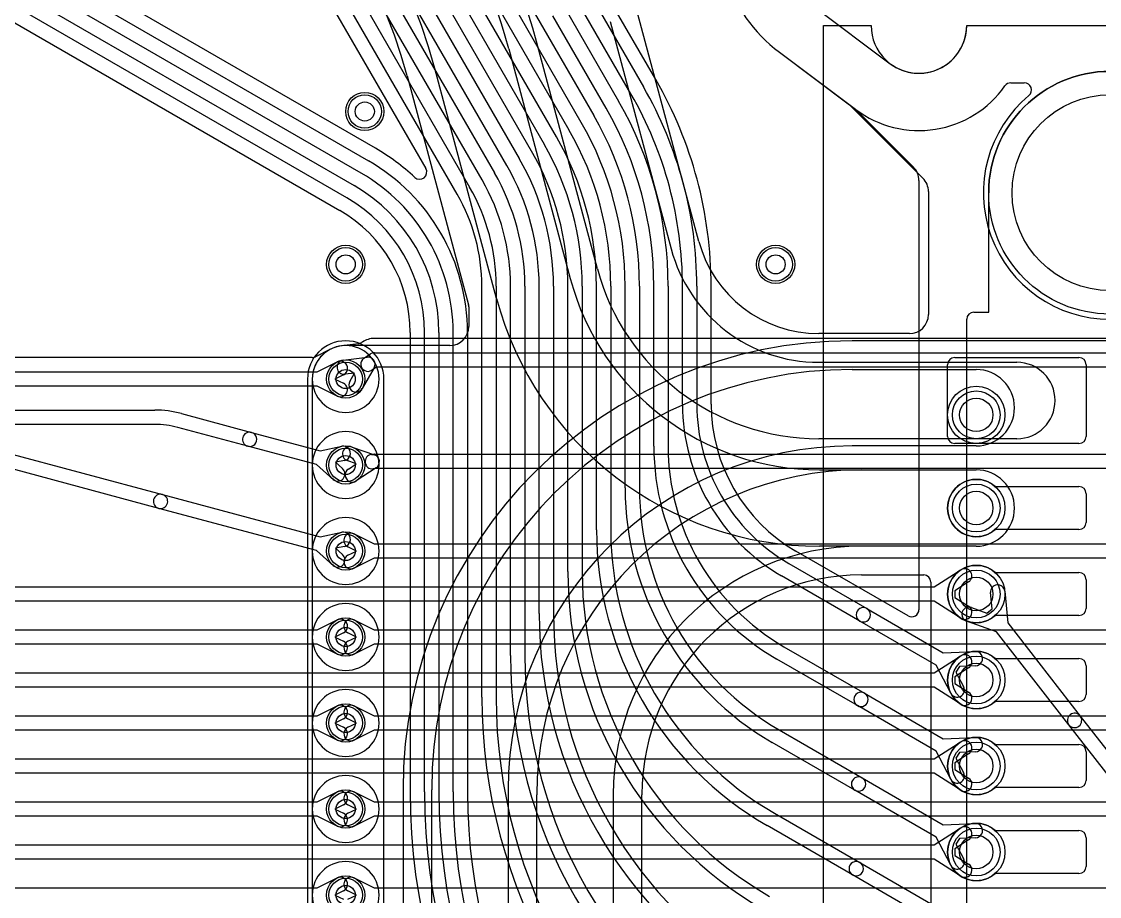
# Model space of a CAD drawing. Extents: x 0 to 57.1, y 0 to 59.8.
# Drawn here: x 29.11 to 40.39, y 35.39 to 44.54 of the extents above; entities that cross this region are included whole.
import ezdxf

# ---------------------------------------------------------------- set-up
doc = ezdxf.new("R2010")
doc.units = 0
for name, color, linetype in [('Hole', 1, 'CONTINUOUS'), ('L1', 3, 'CONTINUOUS'), ('L2', 3, 'CONTINUOUS'), ('L3', 3, 'CONTINUOUS'), ('L4', 3, 'CONTINUOUS'), ('Outline', 7, 'CONTINUOUS'), ('PartsArea-A', 111, 'CONTINUOUS'), ('PartsArea-B', 111, 'CONTINUOUS'), ('Resist-A', 2, 'CONTINUOUS'), ('Resist-B', 2, 'CONTINUOUS')]:
    doc.layers.add(name, color=color, linetype=linetype)

msp = doc.modelspace()

# ---------------------------------------------------------------- linework, layer by layer
at = {"layer": 'Hole'}
for centre, radius in [((40.5, 42.75), 1.025), ((32.7, 43.6), 0.1), ((32.5, 42), 0.1), ((37, 42), 0.1), ((32.5, 40.8), 0.1), ((39.1, 40.425), 0.175), ((32.5, 39.9), 0.1), ((39.1, 39.45), 0.175), ((32.5, 39), 0.1), ((39.1, 38.55), 0.175), ((32.5, 38.1), 0.1), ((39.1, 37.65), 0.175), ((32.5, 37.2), 0.1), ((39.1, 36.75), 0.175), ((32.5, 36.3), 0.1), ((39.1, 35.85), 0.175), ((32.5, 35.4), 0.1)]:
    msp.add_circle(centre, radius, dxfattribs=at)
at = {"layer": 'L1'}
for p, q in [((8.42812, 56.42695), (32.43747, 42.56512)), ((32.8121, 43.21495), (10.50149, 56.09597)), ((10.4265, 55.96602), (32.7375, 43.08476)), ((32.6625, 42.95486), (10.3515, 55.83612)), ((28.46748, 53.84003), (34.57642, 43.25902)), ((34.70633, 43.33407), (28.64669, 53.82969)), ((28.77659, 53.90469), (34.83623, 43.40907)), ((34.44652, 43.18402), (28.33758, 53.76503)), ((28.487, 53.20611), (34.31662, 43.10892)), ((34.18672, 43.03392), (28.3571, 53.13111)), ((33.92691, 42.88382), (29.10741, 51.23143)), ((29.23731, 51.30643), (34.05681, 42.95882)), ((20.53442, 49.7838), (32.5875, 42.82496)), ((32.5125, 42.69505), (20.45942, 49.6539)), ((33.6671, 42.73379), (29.85777, 49.33175)), ((29.98767, 49.40675), (33.797, 42.80879)), ((29.72783, 49.25673), (33.33857, 43.00276)), ((34.96614, 43.48413), (33.34966, 46.28396)), ((33.47956, 46.35896), (35.09604, 43.55913)), ((35.74559, 43.93431), (35.18681, 44.90215)), ((35.05687, 44.82712), (35.61566, 43.85928)), ((34.79706, 44.67703), (35.35585, 43.70918)), ((35.48575, 43.78428), (34.92697, 44.75212)), ((35.22595, 43.63418), (34.66716, 44.60203)), ((37.04, 44.22), (37.83576, 43.62318)), ((37.84379, 43.61621), (38.44138, 43.01862)), ((38.49996, 42.8772), (38.49996, 38.38619)), ((33.925, 37.46991), (33.925, 41.77129)), ((34.075, 41.77129), (34.075, 37.46991)), ((34.225, 37.90803), (34.225, 41.77132)), ((34.375, 41.77132), (34.375, 37.90803)), ((34.525, 38.34616), (34.525, 41.77142)), ((34.675, 41.77142), (34.675, 38.34616)), ((34.825, 38.78427), (34.825, 41.77152)), ((34.975, 41.77152), (34.975, 38.78427)), ((35.125, 39.22238), (35.125, 41.77157)), ((35.275, 41.77157), (35.275, 39.22238)), ((35.425, 39.66051), (35.425, 41.77163)), ((35.575, 41.77163), (35.575, 39.66051)), ((35.725, 40.09862), (35.725, 41.77169)), ((35.875, 41.77169), (35.875, 40.09862)), ((36.025, 40.53674), (36.025, 41.77178)), ((36.175, 41.77178), (36.175, 40.53674)), ((36.32504, 40.53674), (36.32504, 41.77178)), ((33.17496, 41.28776), (33.17496, 36.4782)), ((33.325, 36.47819), (33.325, 41.28776)), ((33.475, 41.28776), (33.475, 36.47819)), ((33.625, 36.4782), (33.625, 41.28776)), ((33.775, 41.28776), (33.775, 36.4782)), ((38.875, 41.025), (40.175, 41.025)), ((38.8, 40.2), (38.8, 40.95)), ((40.25, 40.95), (40.25, 40.2)), ((40.175, 40.125), (38.875, 40.125)), ((39.29843, 39.675), (40.175, 39.675)), ((40.25, 39.6), (40.25, 39.3)), ((40.175, 39.225), (39.29843, 39.225)), ((38.38746, 38.32124), (37.21247, 38.9996)), ((37.1375, 38.86964), (37.95564, 38.39729)), ((37.88064, 38.26739), (37.0625, 38.73974)), ((39.29843, 38.775), (40.175, 38.775)), ((40.25, 38.7), (40.25, 38.4)), ((37.95564, 38.39729), (38.75492, 37.93583)), ((38.67991, 37.80594), (37.88064, 38.26739)), ((40.175, 38.325), (39.29843, 38.325)), ((37.0875, 37.99851), (37.93064, 37.51172)), ((38.75492, 37.93583), (39.08747, 37.94973)), ((37.85564, 37.38182), (37.0125, 37.86861)), ((38.83416, 37.51098), (38.67991, 37.80594)), ((39.09373, 37.79987), (38.92288, 37.79273)), ((39.29843, 37.875), (40.175, 37.875)), ((40.25, 37.8), (40.25, 37.5)), ((38.92288, 37.79273), (38.88785, 37.732)), ((38.88785, 37.732), (38.96708, 37.5805)), ((37.93064, 37.51172), (38.75492, 37.03583)), ((38.67991, 36.90593), (37.85564, 37.38182)), ((40.175, 37.425), (39.29843, 37.425)), ((37.0375, 37.12738), (37.90564, 36.62616)), ((38.75492, 37.03583), (39.08747, 37.04973)), ((37.83064, 36.49626), (36.9625, 36.99747)), ((38.83416, 36.61098), (38.67991, 36.90593)), ((38.92288, 36.89273), (38.88785, 36.832)), ((39.09373, 36.89987), (38.92288, 36.89273)), ((39.29843, 36.975), (40.175, 36.975)), ((40.25, 36.9), (40.25, 36.6)), ((38.88785, 36.832), (38.96708, 36.6805)), ((37.90564, 36.62616), (38.75492, 36.13583)), ((38.67991, 36.00594), (37.83064, 36.49626)), ((40.175, 36.525), (39.29843, 36.525)), ((36.9875, 36.25625), (37.88064, 35.74059)), ((37.80564, 35.61069), (36.9125, 36.12635)), ((38.75492, 36.13583), (39.08747, 36.14973)), ((38.83416, 35.71098), (38.67991, 36.00594)), ((38.92288, 35.99273), (38.88785, 35.932)), ((39.09373, 35.99987), (38.92288, 35.99273)), ((39.29843, 36.075), (40.175, 36.075)), ((40.25, 36), (40.25, 35.7)), ((38.88785, 35.932), (38.96708, 35.7805)), ((37.88064, 35.74059), (38.75492, 35.23583)), ((38.67991, 35.10594), (37.80564, 35.61069)), ((40.175, 35.625), (39.29843, 35.625))]:
    msp.add_line(p, q, dxfattribs=at)
for centre, radius in [((32.7, 43.6), 0.2), ((32.5, 42), 0.2), ((37, 42), 0.2), ((32.5, 40.8), 0.2), ((39.1, 40.425), 0.3), ((32.5, 39.9), 0.2), ((39.1, 39.45), 0.3), ((32.5, 39), 0.2), ((39.1, 38.55), 0.3), ((32.5, 38.1), 0.2), ((39.1, 37.65), 0.3), ((32.5, 37.2), 0.2), ((39.1, 36.75), 0.3), ((32.5, 36.3), 0.2), ((39.1, 35.85), 0.3), ((32.5, 35.4), 0.2)]:
    msp.add_circle(centre, radius, dxfattribs=at)
for centre, radius, start, end in [((38, 45.5), 1.6, 90, -126.869898), ((32, 41.77179), 4.32504, -0.000132, 30.00003), ((32, 41.77178), 4.025, 0, 30.000016), ((32, 41.77178), 4.175, 0, 29.999973), ((32, 41.77169), 3.875, 0, 29.99986), ((32, 41.77163), 3.575, 0, 30.000007), ((32, 41.77169), 3.725, 0, 29.999825), ((37.79076, 43.56318), 0.075, 45, 53.130102), ((32, 41.77163), 3.425, 0, 29.999975), ((32, 41.77157), 3.125, 0, 29.999994), ((32, 41.77157), 3.275, 0, 30.000028), ((32.85041, 43.27943), 0.075, -120.716144, -120.007343), ((31.70005, 41.2877), 2.22507, 46.832042, 59.990566), ((32, 41.77152), 2.975, 0, 30.000054), ((32, 41.77142), 2.675, 0, 29.999978), ((32, 41.77152), 2.825, 0, 30.000018), ((31.7, 41.28776), 2.075, 0, 59.999963), ((33.27362, 42.96526), 0.075, -133.168413, 30.000728), ((32, 41.77142), 2.525, 0, 29.999934), ((38.29996, 42.8772), 0.2, 0, 45), ((31.7, 41.28776), 1.925, 0, 60.000016), ((32, 41.77132), 2.225, 0, 29.999955), ((32, 41.77132), 2.375, 0, 30.000004), ((31.7, 41.28776), 1.775, 0, 60.000079), ((32, 41.77129), 2.075, 0, 30.000037), ((31.7, 41.28776), 1.625, 0, 59.999977), ((32, 41.77129), 1.925, 0, 29.999984), ((31.7, 41.28776), 1.47496, 0, 60.000476), ((32.5, 40.8), 0.35004, 90, -90), ((32.5, 40.8), 0.35004, -90, 90), ((38.875, 40.95), 0.075, 90, 180), ((40.175, 40.95), 0.075, 0, 90), ((38.1, 40.53674), 2.075, 180, -120.000012), ((38.1, 40.53674), 1.925, 180, -119.999984), ((38.10001, 40.53673), 1.77497, 179.999677, -120.002169), ((32.5, 39.9), 0.35004, 90, -90), ((32.5, 39.9), 0.35004, -90, 90), ((38.875, 40.2), 0.075, 180, -90), ((40.175, 40.2), 0.075, -90, 0), ((38.3, 40.09862), 2.575, 180, -120.00004), ((38.3, 40.09862), 2.425, 180, -120.000019), ((39.1, 39.45), 0.3, 48.590571, -48.590571), ((38.5, 39.6605), 3.075, 179.999814, -120.000059), ((38.5, 39.6605), 2.925, 179.999804, -120.000042), ((40.175, 39.6), 0.075, 0, 90), ((32.5, 39), 0.35004, 90, -90), ((32.5, 39), 0.35004, -90, 90), ((40.175, 39.3), 0.075, -90, 0), ((38.7, 39.22239), 3.575, -179.99984, -119.999991), ((38.7, 39.22239), 3.425, -179.999833, -119.999975), ((39.1, 38.55), 0.3, 48.590571, -48.590571), ((38.9, 38.78427), 4.075, 180, -120.000012), ((38.9, 38.78427), 3.925, 180, -119.999998), ((40.175, 38.7), 0.075, 0, 90), ((32.5, 38.1), 0.35004, 90, -90), ((32.5, 38.1), 0.35004, -90, 90), ((37.91814, 38.33234), 0.075, 59.999272, -119.999739), ((37.91814, 38.33234), 0.075, -120.000728, 60.000176), ((38.42496, 38.38619), 0.075, -120.000728, 0), ((40.175, 38.4), 0.075, -90, 0), ((39.1, 38.34615), 4.575, 179.999875, -120.000027), ((39.1, 38.34615), 4.425, 179.99987, -120.000016), ((39.3, 37.90802), 5.075, 179.999887, -120.000139), ((39.3, 37.90802), 4.925, 179.999884, -120.00013), ((39.1, 37.65), 0.3, 48.590571, -48.590571), ((39.0906, 37.8748), 0.075, -87.608013, 92.393477), ((40.175, 37.8), 0.075, 0, 90), ((38.90062, 37.54574), 0.075, -152.389472, 27.607742), ((32.5, 37.2), 0.35004, 90, -90), ((32.5, 37.2), 0.35004, -90, 90), ((39.5, 37.46991), 5.575, 180, -119.999999), ((39.5, 37.46991), 5.425, 180, -119.999988), ((37.89314, 37.44677), 0.075, 59.999272, -119.99961), ((37.89314, 37.44677), 0.075, -120.000728, 59.999853), ((40.175, 37.5), 0.075, -90, 0), ((39.1, 36.75), 0.3, 48.590571, -48.590571), ((39.0906, 36.9748), 0.075, -87.608013, 92.393477), ((40.175, 36.9), 0.075, 0, 90), ((38.90062, 36.64574), 0.075, -152.389472, 27.607742), ((32.5, 36.3), 0.35004, 90, -90), ((32.5, 36.3), 0.35004, -90, 90), ((37.86814, 36.56121), 0.075, 59.999272, -119.999836), ((37.86814, 36.56121), 0.075, -120.000728, 60.000043), ((40.175, 36.6), 0.075, -90, 0), ((39.70001, 36.47827), 6.52505, -179.999385, -119.998226), ((39.7, 36.47819), 6.375, 180, -119.999921), ((39.7, 36.47819), 6.225, 180, -119.999912), ((39.7, 36.4782), 6.075, 180, -119.999881), ((39.7, 36.4782), 5.925, 180, -119.99987), ((39.1, 35.85), 0.3, 48.590571, -48.590571), ((39.0906, 36.0748), 0.075, -87.608013, 92.393477), ((40.175, 36), 0.075, 0, 90), ((38.90062, 35.74574), 0.075, -152.389472, 27.607742), ((32.5, 35.4), 0.35004, 90, -90), ((32.5, 35.4), 0.35004, -90, 90), ((37.84314, 35.67564), 0.075, 59.999272, -119.999711), ((37.84314, 35.67564), 0.075, -120.000728, 59.999741), ((40.175, 35.7), 0.075, -90, 0)]:
    msp.add_arc(centre, radius, start, end, dxfattribs=at)
at = {"layer": 'L2'}
for p, q in [((37.04, 44.22), (37.84, 43.62)), ((39.46177, 43.9), (39.60307, 43.9)), ((32.67479, 41.18699), (32.667, 41.18179)), ((41.5, 41.22504), (32.8, 41.22504)), ((32.63472, 41.16976), (32.45768, 41.14748)), ((32.8, 41.075), (41.5, 41.075)), ((32.47502, 40.99843), (32.7236, 41.02972)), ((32.69137, 41.01771), (32.7584, 41.0624)), ((32.59318, 40.86213), (32.49376, 40.84961)), ((32.54339, 40.77516), (32.59318, 40.86213)), ((32.79806, 40.91804), (32.67357, 40.70062)), ((32.82271, 40.925), (32.77457, 40.89291)), ((41.5, 40.925), (32.82271, 40.925)), ((32.14995, 40.80001), (32.14995, 28.50244)), ((32.5664, 40.08866), (32.80273, 40.00548)), ((32.61113, 39.91389), (32.5166, 39.94716)), ((32.76853, 40.00915), (32.7907, 40.01192)), ((32.8, 40.0125), (41.5, 40.0125)), ((32.5277, 39.85837), (32.61113, 39.91389)), ((32.81938, 39.87229), (32.6108, 39.73349)), ((32.80467, 39.8625), (32.78713, 39.86031)), ((41.5, 39.8625), (32.80467, 39.8625)), ((32.58929, 39.17896), (32.79766, 39.075)), ((32.612, 39), (32.52233, 39.04474)), ((32.79766, 39.075), (41.45822, 39.075)), ((32.52233, 38.95526), (32.612, 39)), ((32.79766, 38.925), (32.58929, 38.82104)), ((41.45822, 38.925), (32.79766, 38.925)), ((32.58929, 38.27896), (32.79766, 38.175)), ((32.612, 38.1), (32.52233, 38.14474)), ((32.79766, 38.175), (41.45822, 38.175)), ((32.52233, 38.05526), (32.612, 38.1)), ((32.79766, 38.025), (32.58929, 37.92104)), ((41.45822, 38.025), (32.79766, 38.025)), ((32.58929, 37.37896), (32.79766, 37.275)), ((32.612, 37.2), (32.52233, 37.24474)), ((32.79766, 37.275), (41.45822, 37.275)), ((32.52233, 37.15526), (32.612, 37.2)), ((32.79766, 37.125), (32.58929, 37.02104)), ((41.45822, 37.125), (32.79766, 37.125)), ((32.58929, 36.47896), (32.79766, 36.375)), ((32.612, 36.3), (32.52233, 36.34474)), ((32.79766, 36.375), (41.45822, 36.375)), ((32.52233, 36.25526), (32.612, 36.3)), ((32.79766, 36.225), (32.58929, 36.12104)), ((41.45822, 36.225), (32.79766, 36.225)), ((32.58929, 35.57896), (32.79766, 35.475)), ((32.612, 35.4), (32.52233, 35.44474)), ((32.79766, 35.475), (41.45822, 35.475)), ((32.52233, 35.35526), (32.612, 35.4))]:
    msp.add_line(p, q, dxfattribs=at)
for centre in [(32.7, 43.6), (32.5, 42), (37, 42), (32.5, 40.8), (32.5, 39.9), (32.5, 39), (32.5, 38.1), (32.5, 37.2), (32.5, 36.3), (32.5, 35.4)]:
    msp.add_circle(centre, 0.2, dxfattribs=at)
for centre, radius, start, end in [((38, 45.5), 1.6, 90, -126.869898), ((39.46177, 43.825), 0.075, 90, 144.934759), ((39.60307, 43.825), 0.075, -50.160196, 90), ((38.5, 44.5), 1.1, -126.869898, -35.062172), ((40.5, 42.75), 1.32504, 129.840063, 50.159937), ((32.62536, 41.24417), 0.075, -82.830446, -56.276032), ((32.63315, 41.24937), 0.075, -56.276032, -56.210347), ((32.8, 41), 0.22504, 90, 123.78469), ((32.5, 40.8), 0.35005, 96.983511, 179.998363), ((32.44832, 41.22189), 0.075, -83.015228, -82.830446), ((32.8, 41), 0.075, 90, 123.690067), ((32.48439, 40.92402), 0.075, 97.177134, -82.825628), ((32.73297, 40.95531), 0.075, 123.690068, -56.30796), ((32.73297, 40.95531), 0.07501, -29.795098, 97.177134), ((32.60848, 40.73789), 0.075, 150.204902, -29.794521), ((32.5415, 40.01791), 0.075, 70.610814, -109.390308), ((32.77783, 39.93473), 0.075, 97.123121, -82.878164), ((32.8, 39.9375), 0.075, 90, 97.123121), ((32.77783, 39.93473), 0.075, -56.358664, 70.610814), ((32.56925, 39.79593), 0.075, 123.641336, -56.358137), ((32.55581, 39.11185), 0.075, 63.486197, -116.515959), ((32.55581, 38.88815), 0.075, 116.513803, -63.484041), ((32.55581, 38.21185), 0.075, 63.486197, -116.515959), ((32.55581, 37.98815), 0.075, 116.513803, -63.484041), ((32.55581, 37.31185), 0.075, 63.486197, -116.515959), ((32.55581, 37.08815), 0.075, 116.513803, -63.484041), ((32.55581, 36.41185), 0.075, 63.486197, -116.515959), ((32.55581, 36.18815), 0.075, 116.513803, -63.484041), ((32.55581, 35.51185), 0.075, 63.486197, -116.515959)]:
    msp.add_arc(centre, radius, start, end, dxfattribs=at)
at = {"layer": 'L3'}
for p, q in [((37.04, 44.22), (37.84, 43.62)), ((39.46177, 43.9), (39.60307, 43.9)), ((41.62271, 41.20004), (37.8, 41.20004)), ((37.8, 40.9), (39.1, 40.9)), ((32.09996, 40.8), (32.09996, 30.9)), ((32.90004, 30.9), (32.90004, 40.8)), ((39.1, 40.1), (37.8, 40.1)), ((37.9, 39.85), (39.1, 39.85)), ((39.1, 39.05), (37.9, 39.05)), ((37.9, 38.74996), (38.54996, 38.74996)), ((38.62496, 38.67496), (38.62496, 29.55)), ((39.26564, 38.39412), (39.24931, 38.56432)), ((39.39863, 38.57866), (39.43043, 38.24732)), ((39.04936, 38.40881), (39.2103, 38.35109)), ((39.2103, 38.35109), (39.26564, 38.39412)), ((39.31202, 38.15524), (38.99872, 38.26761)), ((39.43043, 38.24732), (40.18799, 37.27331)), ((40.06959, 37.18121), (39.31202, 38.15524)), ((40.18799, 37.27331), (40.95894, 36.2821)), ((40.84054, 36.19), (40.06959, 37.18121)), ((33.09996, 36.5), (33.09996, 22.06457)), ((33.4, 22.06457), (33.4, 36.5)), ((34.2, 36.5), (34.2, 22.06457)), ((34.5, 21.43715), (34.5, 36.45)), ((35.3, 36.45), (35.3, 21.43715)), ((35.60004, 21.43715), (35.60004, 36.45))]:
    msp.add_line(p, q, dxfattribs=at)
for centre, radius in [((32.7, 43.6), 0.2), ((32.5, 42), 0.2), ((37, 42), 0.2), ((39.1, 40.425), 0.3), ((39.1, 39.45), 0.3), ((39.1, 38.55), 0.3)]:
    msp.add_circle(centre, radius, dxfattribs=at)
for centre, radius, start, end in [((38, 45.5), 1.6, 90, -126.869898), ((39.46177, 43.825), 0.075, 90, 144.934759), ((39.60307, 43.825), 0.075, -50.165089, 90), ((38.5, 44.5), 1.1, -126.869898, -35.062172), ((40.50001, 42.74998), 1.32505, 129.840118, 50.160823), ((32.5, 40.8), 0.40004, 0, 180), ((37.8, 36.5), 4.70004, 90, 180), ((37.8, 36.5), 4.4, 90, 180), ((39.1, 40.5), 0.4, -90, 90), ((37.8, 36.5), 3.6, 90, 180), ((37.9, 36.45), 3.4, 90, 180), ((39.1, 39.45), 0.4, -90, 90), ((37.9, 36.45), 2.6, 90, 180), ((37.9, 36.45), 2.29996, 90, 180), ((38.54996, 38.67496), 0.075, 0, 90), ((39.32397, 38.57149), 0.075, 5.485598, -174.517851), ((39.02404, 38.33821), 0.075, 70.270124, -109.731747), ((40.12879, 37.22726), 0.075, 37.878334, -142.124696), ((40.12879, 37.22726), 0.075, -142.121666, 37.874774)]:
    msp.add_arc(centre, radius, start, end, dxfattribs=at)
at = {"layer": 'L4'}
for p, q in [((36.19672, 42.23854), (35.55893, 44.6188)), ((35.26911, 44.54115), (35.9069, 42.16089)), ((34.20656, 44.25645), (34.85105, 41.85119)), ((35.13416, 41.95383), (34.49637, 44.33409)), ((37.04, 44.22), (37.77176, 43.67118)), ((34.07831, 41.64413), (33.43382, 44.04939)), ((33.14401, 43.97174), (33.78572, 41.57681)), ((37.77979, 43.66421), (38.54142, 42.90258)), ((38.6, 42.76116), (38.6, 41.47504)), ((33.78849, 41.55659), (33.78849, 41.35004)), ((38.4, 41.27504), (37.45238, 41.27504)), ((32.34191, 41.11231), (32.1828, 41.03293)), ((33.58849, 41.15004), (32.5, 41.15004)), ((32.14932, 41.02504), (19.6, 41.02504)), ((32.20234, 40.875), (32.41071, 40.97896)), ((37.45238, 40.975), (39.525, 40.975)), ((38.875, 41.025), (40.175, 41.025)), ((19.34178, 40.875), (32.20234, 40.875)), ((32.47767, 40.84474), (32.388, 40.8)), ((38.8, 40.2), (38.8, 40.95)), ((40.25, 40.95), (40.25, 40.2)), ((32.388, 40.8), (32.47767, 40.75526)), ((32.20234, 40.725), (19.34178, 40.725)), ((32.41071, 40.62104), (32.20234, 40.725)), ((20.03398, 40.475), (30.50228, 40.475)), ((30.7805, 40.43837), (31.51473, 40.24164)), ((30.50228, 40.325), (20.03398, 40.325)), ((31.47591, 40.09676), (30.74168, 40.29348)), ((31.51473, 40.24164), (32.23188, 40.04948)), ((39.525, 40.175), (37.45238, 40.175)), ((32.19307, 39.9046), (31.47591, 40.09676)), ((32.23188, 40.04948), (32.46007, 40.09597)), ((40.175, 40.125), (38.875, 40.125)), ((28.91451, 40.03837), (30.58173, 39.59164)), ((32.49001, 39.94899), (32.39182, 39.92899)), ((30.54291, 39.44676), (28.87569, 39.89348)), ((32.36743, 39.75025), (32.19307, 39.9046)), ((32.39182, 39.92899), (32.46685, 39.86257)), ((37.45905, 39.85), (39.1, 39.85)), ((39.29843, 39.675), (40.175, 39.675)), ((40.25, 39.6), (40.25, 39.3)), ((30.58173, 39.59164), (32.23188, 39.14948)), ((32.19307, 39.0046), (30.54291, 39.44676)), ((32.23188, 39.14948), (32.46007, 39.19597)), ((40.175, 39.225), (39.29843, 39.225)), ((32.49001, 39.04899), (32.39182, 39.02899)), ((39.1, 39.05), (37.45905, 39.05)), ((32.36743, 38.85025), (32.19307, 39.0046)), ((32.39182, 39.02899), (32.46685, 38.96257)), ((38.65822, 38.625), (38.93928, 38.80331)), ((39.29843, 38.775), (40.175, 38.775)), ((40.25, 38.7), (40.25, 38.4)), ((26.29766, 38.625), (38.65822, 38.625)), ((39.01964, 38.67665), (38.87526, 38.58505)), ((38.87526, 38.58505), (38.87526, 38.51495)), ((38.65822, 38.475), (26.29766, 38.475)), ((38.93928, 38.29669), (38.65822, 38.475)), ((38.87526, 38.51495), (39.01964, 38.42335)), ((32.20234, 38.175), (32.41071, 38.27896)), ((40.175, 38.325), (39.29843, 38.325)), ((28.75379, 38.175), (32.20234, 38.175)), ((32.47767, 38.14474), (32.388, 38.1)), ((32.20234, 38.025), (28.75379, 38.025)), ((32.41071, 37.92104), (32.20234, 38.025)), ((32.388, 38.1), (32.47767, 38.05526)), ((38.65822, 37.725), (38.93928, 37.90331)), ((39.29843, 37.875), (40.175, 37.875)), ((40.25, 37.8), (40.25, 37.5)), ((26.29766, 37.725), (38.65822, 37.725)), ((39.01964, 37.77665), (38.87526, 37.68505)), ((38.87526, 37.68505), (38.87526, 37.61495)), ((38.65822, 37.575), (26.29766, 37.575)), ((38.93928, 37.39669), (38.65822, 37.575)), ((38.87526, 37.61495), (39.01964, 37.52335)), ((32.20234, 37.275), (32.41071, 37.37896)), ((40.175, 37.425), (39.29843, 37.425)), ((28.67583, 37.275), (32.20234, 37.275)), ((32.47767, 37.24474), (32.388, 37.2)), ((32.20234, 37.125), (28.67583, 37.125)), ((32.41071, 37.02104), (32.20234, 37.125)), ((32.388, 37.2), (32.47767, 37.15526)), ((38.65822, 36.825), (38.93928, 37.00331)), ((39.29843, 36.975), (40.175, 36.975)), ((40.25, 36.9), (40.25, 36.6)), ((26.29766, 36.825), (38.65822, 36.825)), ((39.01964, 36.87665), (38.87526, 36.78505)), ((38.87526, 36.78505), (38.87526, 36.71495)), ((38.65822, 36.675), (26.29766, 36.675)), ((38.93928, 36.49669), (38.65822, 36.675)), ((38.87526, 36.71495), (39.01964, 36.62335)), ((32.20234, 36.375), (32.41071, 36.47896)), ((40.175, 36.525), (39.29843, 36.525)), ((19.34178, 36.375), (32.20234, 36.375)), ((32.47767, 36.34474), (32.388, 36.3)), ((32.20234, 36.225), (19.34178, 36.225)), ((32.41071, 36.12104), (32.20234, 36.225)), ((32.388, 36.3), (32.47767, 36.25526)), ((38.65822, 35.925), (38.93928, 36.10331)), ((39.29843, 36.075), (40.175, 36.075)), ((40.25, 36), (40.25, 35.7)), ((26.29766, 35.925), (38.65822, 35.925)), ((39.01964, 35.97665), (38.87526, 35.88505)), ((38.87526, 35.88505), (38.87526, 35.81495)), ((38.65822, 35.775), (26.29766, 35.775)), ((38.93928, 35.59669), (38.65822, 35.775)), ((38.87526, 35.81495), (39.01964, 35.72335)), ((32.20234, 35.475), (32.41071, 35.57896)), ((40.175, 35.625), (39.29843, 35.625)), ((19.34178, 35.475), (32.20234, 35.475)), ((32.47767, 35.44474), (32.388, 35.4)), ((32.388, 35.4), (32.47767, 35.35526))]:
    msp.add_line(p, q, dxfattribs=at)
for centre, radius in [((32.7, 43.6), 0.2), ((32.5, 42), 0.2), ((37, 42), 0.2), ((32.5, 40.8), 0.2), ((39.1, 40.425), 0.3), ((32.5, 39.9), 0.2), ((39.1, 39.45), 0.3), ((32.5, 39), 0.2), ((39.1, 38.55), 0.3), ((32.5, 38.1), 0.2), ((39.1, 37.65), 0.3), ((32.5, 37.2), 0.2), ((39.1, 36.75), 0.3), ((32.5, 36.3), 0.2), ((39.1, 35.85), 0.3), ((32.5, 35.4), 0.2)]:
    msp.add_circle(centre, radius, dxfattribs=at)
for centre, radius, start, end in [((28.02467, 42.6), 6.7, 15.000044, 90), ((28.02464, 42.6), 6.4, 15.000082, 90), ((28.02464, 42.6), 5.6, 15.000065, 90), ((28.02465, 42.6), 5.29996, 15.000121, 90.000108), ((38, 45.5), 1.6, 90, -126.869898), ((37.72676, 43.61118), 0.075, 45, 53.130102), ((38.4, 42.76116), 0.2, 0, 45), ((37.45238, 42.575), 1.29996, -164.999706, -90), ((37.45238, 42.575), 1.6, -165.000004, -90), ((37.45238, 42.575), 2.4, -164.999889, -90), ((37.45905, 42.55), 2.7, -165.000031, -90), ((37.45905, 42.55), 3.5, -164.999945, -90), ((33.71328, 41.5574), 0.075, 14.367922, 14.999823), ((33.71349, 41.55659), 0.075, 0, 15.007203), ((38.4, 41.47504), 0.2, -90, 0), ((33.58849, 41.35004), 0.2, -90, 0), ((32.30843, 41.17942), 0.075, -63.486197, -63.212873), ((32.5, 40.8), 0.35004, 116.515274, 116.78978), ((32.31025, 41.18033), 0.075, -63.486197, -62.980528), ((32.31131, 41.18086), 0.075, -63.885953, -63.793683), ((32.31194, 41.18117), 0.075, -64.330069, -63.342707), ((32.5, 40.8), 0.35004, 90, 116.175614), ((32.14932, 41.10004), 0.075, -90, -63.486197), ((32.44419, 40.91185), 0.075, -63.486197, 116.515959), ((38.875, 40.95), 0.075, 90, 180), ((39.525, 40.575), 0.4, -90, 90), ((40.175, 40.95), 0.075, 0, 90), ((32.44419, 40.68815), 0.075, -116.513803, 63.484041), ((30.50228, 39.4), 1.075, 75.000536, 90), ((30.50228, 39.4), 0.925, 75.000433, 90), ((31.49532, 40.1692), 0.075, 75.000177, -104.99983), ((31.49532, 40.1692), 0.075, -104.999823, 75.000461), ((38.875, 40.2), 0.075, 180, -90), ((40.175, 40.2), 0.075, -90, 0), ((32.47504, 40.02248), 0.075, -78.486307, 101.514454), ((32.41714, 39.80641), 0.075, -131.513634, 48.483833), ((39.1, 39.45), 0.4, -90, 90), ((39.1, 39.45), 0.3, 48.590571, -48.590571), ((40.175, 39.6), 0.075, 0, 90), ((30.56232, 39.5192), 0.075, 75.000177, -105.000006), ((30.56232, 39.5192), 0.075, -104.999823, 75.000008), ((40.175, 39.3), 0.075, -90, 0), ((32.47504, 39.12248), 0.075, -78.486307, 101.514454), ((32.41714, 38.90641), 0.075, -131.513634, 48.483833), ((39.1, 38.55), 0.3, 48.590571, -48.590571), ((38.97946, 38.73998), 0.075, -57.606734, 122.392259), ((40.175, 38.7), 0.075, 0, 90), ((38.97946, 38.36002), 0.075, -122.393266, 57.607741), ((40.175, 38.4), 0.075, -90, 0), ((32.44419, 38.21185), 0.075, -63.486197, 116.515959), ((32.44419, 37.98815), 0.075, -116.513803, 63.484041), ((39.1, 37.65), 0.3, 48.590571, -48.590571), ((38.97946, 37.83998), 0.075, -57.606734, 122.392259), ((40.175, 37.8), 0.075, 0, 90), ((38.97946, 37.46002), 0.075, -122.393266, 57.607741), ((40.175, 37.5), 0.075, -90, 0), ((32.44419, 37.31185), 0.075, -63.486197, 116.515959), ((32.44419, 37.08815), 0.075, -116.513803, 63.484041), ((39.1, 36.75), 0.3, 48.590571, -48.590571), ((38.97946, 36.93998), 0.075, -57.606734, 122.392259), ((40.175, 36.9), 0.075, 0, 90), ((38.97946, 36.56002), 0.075, -122.393266, 57.607741), ((40.175, 36.6), 0.075, -90, 0), ((32.44419, 36.41185), 0.075, -63.486197, 116.515959), ((32.44419, 36.18815), 0.075, -116.513803, 63.484041), ((39.1, 35.85), 0.3, 48.590571, -48.590571), ((38.97946, 36.03998), 0.075, -57.606734, 122.392259), ((40.175, 36), 0.075, 0, 90), ((38.97946, 35.66002), 0.075, -122.393266, 57.607741), ((40.175, 35.7), 0.075, -90, 0), ((32.44419, 35.51185), 0.075, -63.486197, 116.515959)]:
    msp.add_arc(centre, radius, start, end, dxfattribs=at)
at = {"layer": 'Outline'}
for p, q in [((37.4, 44.7), (38.2, 44.1)), ((39, 44.5), (43, 44.5))]:
    msp.add_line(p, q, dxfattribs=at)
msp.add_arc((38.5, 44.5), 0.5, -126.869898, 0, dxfattribs=at)
at = {"layer": 'PartsArea-A'}
for p, q in [((37.5, 44.5), (38, 44.5)), ((37.5, 24.5), (37.5, 44.5)), ((39, 44.5), (42, 44.5))]:
    msp.add_line(p, q, dxfattribs=at)
msp.add_arc((38.5, 44.5), 0.5, 180, 0, dxfattribs=at)
at = {"layer": 'PartsArea-B'}
for p, q in [((37.5, 44.5), (38, 44.5)), ((37.5, 24.5), (37.5, 44.5)), ((39, 44.5), (42, 44.5))]:
    msp.add_line(p, q, dxfattribs=at)
msp.add_arc((38.5, 44.5), 0.5, 180, 0, dxfattribs=at)
at = {"layer": 'Resist-A'}
for p, q in [((39.23, 41.5), (39.23, 42.75)), ((39, 27.575), (39, 41.425)), ((39.075, 41.5), (39.23, 41.5))]:
    msp.add_line(p, q, dxfattribs=at)
for centre, radius in [((40.5, 42.75), 1.27), ((32.7, 43.6), 0.175), ((32.5, 42), 0.175), ((37, 42), 0.175), ((32.5, 40.8), 0.175), ((39.1, 40.425), 0.25), ((32.5, 39.9), 0.175), ((39.1, 39.45), 0.25), ((32.5, 39), 0.175), ((39.1, 38.55), 0.25), ((32.5, 38.1), 0.175), ((39.1, 37.65), 0.25), ((32.5, 37.2), 0.175), ((39.1, 36.75), 0.25), ((32.5, 36.3), 0.175), ((39.1, 35.85), 0.25), ((32.5, 35.4), 0.175)]:
    msp.add_circle(centre, radius, dxfattribs=at)
for centre, radius, start in [((40.5, 42.75), 1.27, 0), ((39.075, 41.425), 0.075, 90)]:
    msp.add_arc(centre, radius, start, 180, dxfattribs=at)
at = {"layer": 'Resist-B'}
for p, q in [((39.23, 41.5), (39.23, 42.75)), ((39, 27.575), (39, 41.425)), ((39.075, 41.5), (39.23, 41.5))]:
    msp.add_line(p, q, dxfattribs=at)
for centre, radius in [((40.5, 42.75), 1.27), ((32.7, 43.6), 0.175), ((32.5, 42), 0.175), ((37, 42), 0.175), ((32.5, 40.8), 0.175), ((39.1, 40.425), 0.25), ((32.5, 39.9), 0.175), ((39.1, 39.45), 0.25), ((32.5, 39), 0.175), ((39.1, 38.55), 0.25), ((32.5, 38.1), 0.175), ((39.1, 37.65), 0.25), ((32.5, 37.2), 0.175), ((39.1, 36.75), 0.25), ((32.5, 36.3), 0.175), ((39.1, 35.85), 0.25), ((32.5, 35.4), 0.175)]:
    msp.add_circle(centre, radius, dxfattribs=at)
for centre, radius, start in [((40.5, 42.75), 1.27, 0), ((39.075, 41.425), 0.075, 90)]:
    msp.add_arc(centre, radius, start, 180, dxfattribs=at)

doc.saveas('drawing.dxf')
